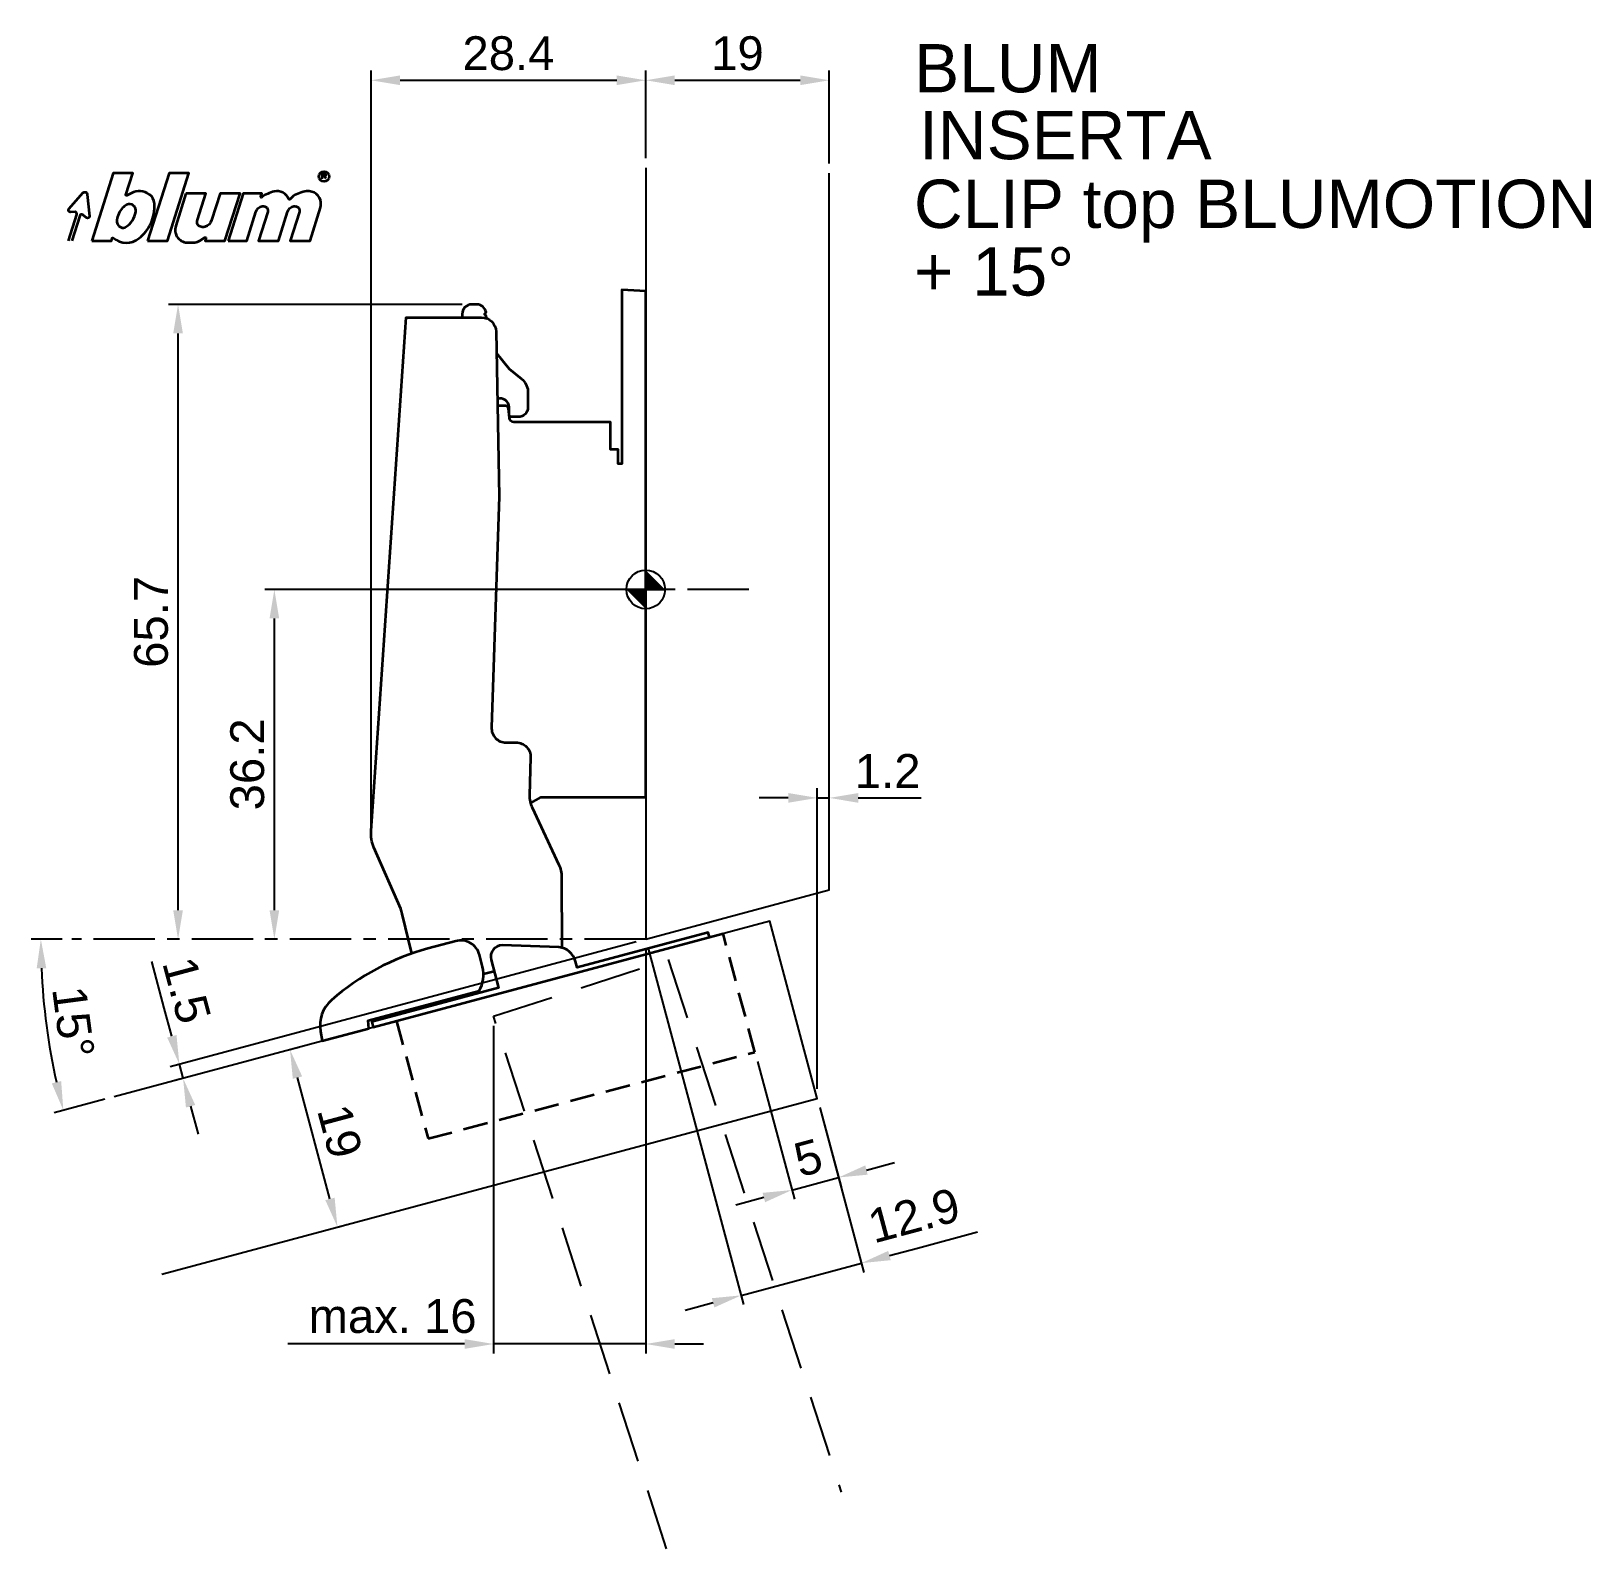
# Model space of a CAD drawing. Extents: x -64 to 98, y -99 to 58.
import ezdxf

# ---------------------------------------------------------------- set-up
doc = ezdxf.new("R2010")
doc.units = 0
doc.header["$PDMODE"] = 35
doc.header["$PDSIZE"] = 5
doc.linetypes.add('MITTE', pattern=[50.8, 31.75, -6.35, 6.35, -6.35])
doc.linetypes.add('STRICHLINIE', pattern=[19.05, 12.7, -6.35])
doc.layers.get('Defpoints').update_dxf_attribs({"linetype": 'CONTINUOUS'})
doc.layers.add('1', color=2, linetype='CONTINUOUS')
doc.layers.add('5', color=1, linetype='CONTINUOUS')
doc.layers.add('6', color=3, linetype='CONTINUOUS', lineweight=35)
doc.styles.add('Beschlag', font='ARIAL.TTF')
doc.dimstyles.new('Beschlag', dxfattribs={"dimtxt": 3.5, "dimasz": 3, "dimexe": 1, "dimexo": 1, "dimgap": 1, "dimtad": 1, "dimdec": 1, "dimdsep": 46, "dimtxsty": 'Beschlag', "dimcen": 2, "dimclrd": 256, "dimclre": 256, "dimclrt": 256, "dimadec": 1, "dimazin": 2, "dimtfac": 0.71, "dimtdec": 1, "dimtix": 1, "dimtmove": 2, "dimatfit": 0, "dimfxl": 0, "dimtolj": 1, "dimlwd": -1, "dimlwe": -1, "dimarcsym": 0})

# ---------------------------------------------------------------- blocks, each defined once
blk = doc.blocks.new('NullPunkt')
at = {"layer": '5'}
for points in [[(0, 2), (0, -2)], [(-2, 0), (2, 0)]]:
    blk.add_lwpolyline(points, dxfattribs=at)
blk.add_circle((0, 0), 2, dxfattribs=at)
for points in [[(0, 0), (-2, 0), (0, 2)], [(0, 0), (2, 0), (0, -2)]]:
    blk.add_solid(points, dxfattribs=at)
blk = doc.blocks.new('*D1')
at = {"layer": '1', "linetype": 'Continuous'}
for p, q in [((17.76, -51.66), (17.76, -20.57)), ((19, -30.1), (19, -20.57)), ((14.76, -21.57), (11.76, -21.57)), ((17.76, -21.57), (19, -21.57)), ((22, -21.57), (25, -21.57))]:
    blk.add_line(p, q, dxfattribs=at)
for points in [[(14.76, -21.07), (14.76, -22.07), (17.76, -21.57)], [(22, -21.07), (22, -22.07), (19, -21.57)]]:
    blk.add_solid(points, dxfattribs=at)
at = {"layer": 'Defpoints', "color": 0, "linetype": 'Continuous'}
for p in [(19, -21.57), (19, -31.1), (17.76, -52.66)]:
    blk.add_point(p, dxfattribs=at)
at = {"layer": '1', "linetype": 'Continuous', "insert": (25.05, -18.78), "char_height": 3.5, "attachment_point": 5, "style": 'Beschlag'}
blk.add_mtext('\\A1;1.2', dxfattribs=at)
blk = doc.blocks.new('*D2')
at = {"layer": '1', "linetype": 'Continuous'}
for p, q in [((-19, 29.5), (-49.41, 29.5)), ((-48.41, -33.2), (-48.41, 26.5)), ((-48.74, -36.2), (-49.41, -36.2))]:
    blk.add_line(p, q, dxfattribs=at)
for points in [[(-48.91, 26.5), (-47.91, 26.5), (-48.41, 29.5)], [(-48.91, -33.2), (-47.91, -33.2), (-48.41, -36.2)]]:
    blk.add_solid(points, dxfattribs=at)
at = {"layer": 'Defpoints', "color": 0, "linetype": 'Continuous'}
for p in [(-48.41, 29.5), (-18, 29.5), (-47.74, -36.2)]:
    blk.add_point(p, dxfattribs=at)
at = {"layer": '1', "linetype": 'Continuous', "insert": (-51.19, -3.35), "char_height": 3.5, "attachment_point": 5, "rotation": 90, "style": 'Beschlag'}
blk.add_mtext('\\A1;65.7', dxfattribs=at)
blk = doc.blocks.new('*D3')
at = {"layer": '1', "linetype": 'Continuous'}
for p, q in [((-1, 0), (-39.44, 0)), ((-38.44, -33.2), (-38.44, -3)), ((-38.78, -36.2), (-39.44, -36.2))]:
    blk.add_line(p, q, dxfattribs=at)
for points in [[(-38.94, -3), (-37.94, -3), (-38.44, 0)], [(-38.94, -33.2), (-37.94, -33.2), (-38.44, -36.2)]]:
    blk.add_solid(points, dxfattribs=at)
at = {"layer": 'Defpoints', "color": 0, "linetype": 'Continuous'}
for p in [(-38.44, 0), (0, 0), (-37.78, -36.2)]:
    blk.add_point(p, dxfattribs=at)
at = {"layer": '1', "linetype": 'Continuous', "insert": (-41.23, -18.1), "char_height": 3.5, "attachment_point": 5, "rotation": 90, "style": 'Beschlag'}
blk.add_mtext('\\A1;36.2', dxfattribs=at)
blk = doc.blocks.new('*D4')
at = {"layer": '1', "linetype": 'Continuous'}
for p, q in [((0.26, -37.16), (10.14, -74.01)), ((18.02, -53.62), (22.59, -70.67)), ((25.23, -68.93), (28.13, -68.15)), ((9.88, -73.05), (22.33, -69.71)), ((6.98, -73.82), (4.08, -74.6))]:
    blk.add_line(p, q, dxfattribs=at)
for points in [[(25.1, -68.45), (25.36, -69.41), (22.33, -69.71)], [(6.85, -73.34), (7.11, -74.3), (9.88, -73.05)]]:
    blk.add_solid(points, dxfattribs=at)
at = {"layer": 'Defpoints', "color": 0, "linetype": 'Continuous'}
for p in [(0, -36.2), (17.76, -52.66), (22.33, -69.71)]:
    blk.add_point(p, dxfattribs=at)
at = {"layer": '1', "linetype": 'Continuous', "insert": (27.77, -64.79), "char_height": 3.5, "attachment_point": 5, "rotation": 15.004, "style": 'Beschlag'}
blk.add_mtext('\\A1;12.9', dxfattribs=at)
blk = doc.blocks.new('*D5')
at = {"layer": '1', "linetype": 'Continuous'}
for p, q in [((11.56, -48.84), (15.39, -63.11)), ((18.02, -53.62), (20.22, -61.82)), ((22.86, -60.08), (25.75, -59.3)), ((15.13, -62.15), (19.96, -60.85)), ((12.23, -62.93), (9.33, -63.7))]:
    blk.add_line(p, q, dxfattribs=at)
for points in [[(22.73, -59.6), (22.98, -60.56), (19.96, -60.85)], [(12.1, -62.44), (12.36, -63.41), (15.13, -62.15)]]:
    blk.add_solid(points, dxfattribs=at)
at = {"layer": 'Defpoints', "color": 0, "linetype": 'Continuous'}
for p in [(11.3, -47.87), (17.76, -52.66), (19.96, -60.85)]:
    blk.add_point(p, dxfattribs=at)
at = {"layer": '1', "linetype": 'Continuous', "insert": (16.82, -58.82), "char_height": 3.5, "attachment_point": 5, "rotation": 15.004, "style": 'Beschlag'}
blk.add_mtext('\\A1;5', dxfattribs=at)
blk = doc.blocks.new('*D6')
at = {"layer": '1', "linetype": 'Continuous'}
for p, q in [((0, -37.2), (0, -79.08)), ((-15.74, -45.17), (-15.74, -79.08)), ((-18.74, -78.08), (-21.74, -78.08)), ((0, -78.08), (-15.74, -78.08)), ((3, -78.08), (6, -78.08))]:
    blk.add_line(p, q, dxfattribs=at)
for points in [[(-18.74, -77.58), (-18.74, -78.58), (-15.74, -78.08)], [(3, -77.58), (3, -78.58), (0, -78.08)]]:
    blk.add_solid(points, dxfattribs=at)
at = {"layer": 'Defpoints', "color": 0, "linetype": 'Continuous'}
for p in [(0, -36.2), (-15.74, -44.17), (-15.74, -78.08)]:
    blk.add_point(p, dxfattribs=at)
at = {"layer": '1', "linetype": 'Continuous', "insert": (-26.2, -75.21), "char_height": 3.5, "attachment_point": 5, "style": 'Beschlag'}
blk.add_mtext('\\A1;max. 16', dxfattribs=at)
blk = doc.blocks.new('*D7')
at = {"layer": '1', "linetype": 'Continuous'}
for p, q in [((-0.97, -36.46), (-49.24, -49.39)), ((-49.05, -46.24), (-49.83, -43.34)), ((-47.89, -50.58), (-48.27, -49.14)), ((-48.25, -50.68), (-48.85, -50.84)), ((-47.11, -53.48), (-46.33, -56.38))]:
    blk.add_line(p, q, dxfattribs=at)
for points in [[(-48.57, -46.11), (-49.53, -46.37), (-48.27, -49.14)], [(-46.63, -53.35), (-47.59, -53.61), (-47.89, -50.58)]]:
    blk.add_solid(points, dxfattribs=at)
at = {"layer": 'Defpoints', "color": 0, "linetype": 'Continuous'}
for p in [(0, -36.2), (-48.27, -49.14), (-47.28, -50.42)]:
    blk.add_point(p, dxfattribs=at)
at = {"layer": '1', "linetype": 'Continuous', "insert": (-47.52, -41.47), "char_height": 3.5, "attachment_point": 5, "rotation": 285.004, "style": 'Beschlag'}
blk.add_mtext('\\A1;1.5', dxfattribs=at)
blk = doc.blocks.new('*D8')
at = {"layer": '1', "linetype": 'Continuous'}
for p, q in [((-37.37, -47.76), (-35.86, -47.36)), ((-32.68, -63.07), (-36.05, -50.51)), ((-31.78, -65.94), (-30.94, -65.71))]:
    blk.add_line(p, q, dxfattribs=at)
for points in [[(-35.56, -50.39), (-36.53, -50.64), (-36.82, -47.62)], [(-32.2, -62.94), (-33.16, -63.2), (-31.91, -65.97)]]:
    blk.add_solid(points, dxfattribs=at)
at = {"layer": 'Defpoints', "color": 0, "linetype": 'Continuous'}
for p in [(-38.33, -48.02), (-36.82, -47.62), (-32.75, -66.19)]:
    blk.add_point(p, dxfattribs=at)
at = {"layer": '1', "linetype": 'Continuous', "insert": (-31.67, -56.07), "char_height": 3.5, "attachment_point": 5, "rotation": 285.004, "style": 'Beschlag'}
blk.add_mtext('\\A1;19', dxfattribs=at)
blk = doc.blocks.new('*D9')
at = {"layer": '1', "linetype": 'Continuous'}
for p, q in [((-28.43, -24.31), (-28.43, 53.69)), ((0, 44.62), (0, 53.69)), ((-25.43, 52.69), (-3, 52.69))]:
    blk.add_line(p, q, dxfattribs=at)
for points in [[(-25.43, 53.19), (-25.43, 52.19), (-28.43, 52.69)], [(-3, 53.19), (-3, 52.19), (0, 52.69)]]:
    blk.add_solid(points, dxfattribs=at)
at = {"layer": 'Defpoints', "color": 0, "linetype": 'Continuous'}
for p in [(0, 52.69), (0, 43.62), (-28.43, -25.31)]:
    blk.add_point(p, dxfattribs=at)
at = {"layer": '1', "linetype": 'Continuous', "insert": (-14.21, 55.47), "char_height": 3.5, "attachment_point": 5, "style": 'Beschlag'}
blk.add_mtext('\\A1;28.4', dxfattribs=at)
blk = doc.blocks.new('*D10')
at = {"layer": '1', "linetype": 'Continuous'}
for p, q in [((0, 44.62), (0, 53.69)), ((19, 44.07), (19, 53.69)), ((3, 52.69), (16, 52.69))]:
    blk.add_line(p, q, dxfattribs=at)
for points in [[(3, 53.19), (3, 52.19), (0, 52.69)], [(16, 53.19), (16, 52.19), (19, 52.69)]]:
    blk.add_solid(points, dxfattribs=at)
at = {"layer": 'Defpoints', "color": 0, "linetype": 'Continuous'}
for p in [(19, 52.69), (0, 43.62), (19, 43.07)]:
    blk.add_point(p, dxfattribs=at)
at = {"layer": '1', "linetype": 'Continuous', "insert": (9.5, 55.47), "char_height": 3.5, "attachment_point": 5, "style": 'Beschlag'}
blk.add_mtext('\\A1;19', dxfattribs=at)
blk = doc.blocks.new('Logo_BLUM')
at = {"layer": '6', "color": 20, "linetype": 'Continuous'}
for points in [[(2.39, 0), (4.43, 0), (4.52, 0.26, -0.512391), (4.62, 0.29, 0.357881), (7.3, 0.25, 0.116336), (8.5, 1.76, 0.127435), (8.89, 3.85, 0.227045), (8.36, 4.79, 0.273775), (6.5, 4.93), (6.04, 4.67, -0.689828), (5.94, 4.76), (6.65, 7), (4.61, 7)], [(12.15, 4.9), (11.09, 1.53, 0.527578), (12.44, -0.2, -0.003338), (13.06, -0.17, 0.131781), (13.63, 0.02), (14.12, 0.32, -0.706223), (14.22, 0.24), (14.15, 0), (16.19, 0), (17.75, 4.9), (15.7, 4.9), (14.81, 2.11, -0.253672), (14.11, 1.42, -0.127823), (13.72, 1.42, -0.447747), (13.33, 2.15), (14.2, 4.9)], [(16.53, 0), (18.44, 0), (19.39, 3, -0.282196), (20.04, 3.56, -0.141376), (20.38, 3.52, -0.3938), (20.62, 2.99), (19.67, 0), (21.72, 0), (22.67, 3, -0.282189), (23.31, 3.56, -0.141385), (23.65, 3.52, -0.393792), (23.89, 2.99), (22.94, 0), (24.99, 0), (26.07, 3.42, 0.424526), (25.18, 5.07, 0.098115), (24.64, 5.11, 0.114777), (23.24, 4.6), (22.89, 4.28, -0.522588), (22.79, 4.31, 0.36711), (21.28, 5.09, 0.102012), (20, 4.5, -0.748324), (19.89, 4.58), (20, 4.9), (18.08, 4.9)], [(5.59, 3.39, 0.16703), (4.99, 2.14, 0.322673), (5.41, 1.39, 0.260102), (5.93, 1.42, 0.211929), (6.95, 3, 0.250706), (6.73, 3.62, 0.316796), (6.01, 3.72, 0.086595)]]:
    blk.add_lwpolyline(points, format="xyb", close=True, dxfattribs=at)
blk.add_lwpolyline([(8.18, 0), (10.23, 0), (12.45, 7), (10.4, 7)], close=True, dxfattribs=at)
for points in [[(26.26, 6.4), (26.26, 6.9), (26.52, 6.9, -0.975005), (26.53, 6.67, 0.014563), (26.45, 6.67), (26.26, 6.67), (26.45, 6.67), (26.52, 6.6), (26.57, 6.53), (26.62, 6.42)], [(0, 0), (0.86, 2.7, 0.480207), (0.67, 2.98), (0.19, 2.97, -0.689229), (0.05, 3.33), (1.49, 4.95, -0.685285), (1.94, 4.79), (2.15, 2.54, -0.636083), (1.84, 2.36), (1.47, 2.68, 0.560356), (1.16, 2.59), (0.34, 0)]]:
    blk.add_lwpolyline(points, format="xyb", dxfattribs=at)
blk.add_circle((26.44, 6.65), 0.527, dxfattribs=at)
blk = doc.blocks.new('*D13')
at = {"layer": '1'}
for p, q in [((-60.39, -36.2), (-63.61, -36.2)), ((-55.99, -52.75), (-61.24, -54.16))]:
    blk.add_line(p, q, dxfattribs=at)
blk.add_arc((5.78, -36.2), 68.4, 182.5134, 192.4906, dxfattribs=at)
for points in [[(-63.04, -39.21), (-62.05, -39.19), (-62.61, -36.2)], [(-60.51, -50.87), (-61.48, -51.11), (-60.28, -53.9)]]:
    blk.add_solid(points, dxfattribs=at)
at = {"layer": 'Defpoints', "color": 0}
for p in [(12.84, -34.31), (-59.39, -36.2), (0, -36.2), (-62.35, -42.16), (-55.02, -52.49)]:
    blk.add_point(p, dxfattribs=at)
at = {"layer": '1', "insert": (-59.26, -44.76), "char_height": 3.5, "attachment_point": 5, "rotation": 277.502, "style": 'Beschlag'}
blk.add_mtext('\\A1;15°', dxfattribs=at)

msp = doc.modelspace()

# ---------------------------------------------------------------- linework, layer by layer
at = {"layer": '1'}
for p, q in [((25, -21.57), (28.5, -21.57)), ((-49.83, -43.34), (-51.12, -38.51)), ((28.13, -68.15), (34.36, -66.48)), ((-21.74, -78.08), (-37.06, -78.08))]:
    msp.add_line(p, q, dxfattribs=at)
at = {"layer": '5', "linetype": 'MITTE', "ltscale": 0.2}
for p, q in [((10.66, 0), (-7.22, 0)), ((0, -36.2), (-59.39, -36.2))]:
    msp.add_line(p, q, dxfattribs=at)
at = {"layer": '5', "linetype": 'Continuous'}
for points in [[(0, 43.62), (0, -36.2), (19, -31.1), (19, 43.07)], [(-50.1, -70.85), (17.76, -52.66), (12.84, -34.31), (-55.02, -52.49)]]:
    msp.add_lwpolyline(points, dxfattribs=at)
at = {"layer": '5', "linetype": 'STRICHLINIE', "ltscale": 0.5}
msp.add_lwpolyline([(2.17, -99.27), (-15.74, -44.17), (2.33, -38.3), (20.24, -93.4)], dxfattribs=at)
at = {"layer": '6'}
msp.add_line((-15.68, -39.52), (-16.8, -39.82), dxfattribs=at)
for points in [[(-11.92, -22.13), (-10.83, -21.5), (0, -21.5), (0, 30.87), (-2.48, 31), (-2.48, 13), (-2.85, 13), (-2.85, 13), (-2.85, 14.5), (-3.65, 14.5), (-3.65, 17.3), (-13.65, 17.3, -0.41236), (-14.11, 17.76), (-14.2, 18.73, 0.388891), (-14.49, 19), (-15.34, 19)], [(-16.49, 28.07), (-16.5, 28.3), (-16.7, 28.5), (-16.52, 28.68, 0.361254), (-17.5, 29.5), (-18, 29.5, 0.414214), (-19, 28.5), (-19, 28.15)], [(6.61, -35.98), (6.48, -35.5), (-7.09, -39.13), (-7.26, -38.49, 0.312987), (-9, -37.02), (-14.87, -36.8, 0.486363), (-16, -38.31), (-15.23, -41.21), (-15.23, -41.21), (-28.36, -44.73), (-28.21, -45.31), (8.01, -35.6)]]:
    msp.add_lwpolyline(points, format="xyb", dxfattribs=at)
at = {"layer": '6', "linetype": 'Continuous'}
for points in [[(-24.21, -37.67), (-25.2, -33.56, 0.043841), (-25.36, -33.06), (-28.13, -26.71, -0.131145), (-28.41, -24.97), (-24.81, 28.14), (-16.99, 28.15, -0.409111), (-15.49, 26.68), (-15.16, 9.61), (-15.96, -14.27), (-15.96, -14.27, 0.428532), (-14.46, -15.84), (-13.41, -15.84, -0.424011), (-11.91, -17.39), (-12.04, -21.29, 0.109916), (-11.76, -22.56), (-11.76, -22.56), (-8.99, -28.48, -0.109518), (-8.7, -29.74), (-8.69, -37.08)], [(-15.44, 24.45), (-14.14, 22.84), (-12.86, 21.8, -0.199029), (-12.19, 20.55), (-12.19, 18.85, -0.414213), (-13.19, 17.85), (-13.84, 17.85, -0.414197), (-14.14, 18.15), (-14.14, 18.85, 0.515908), (-15.35, 19.71, -2.032957)]]:
    msp.add_lwpolyline(points, format="xyb", dxfattribs=at)
at = {"layer": '6', "flags": 128}
msp.add_lwpolyline([(-17.21, -37.81, 0.414214), (-19.66, -36.39), (-22.54, -37.16, 0.114125), (-32.52, -42.49, 0.262579), (-33.66, -45.73), (-33.49, -46.72), (-28.66, -45.43), (-28.73, -44.62), (-17.23, -41.54, 0.191102), (-16.9, -39.06), (-17.21, -37.81)], format="xyb", dxfattribs=at)
at = {"layer": '6', "linetype": 'STRICHLINIE', "ltscale": 0.2}
msp.add_lwpolyline([(-25.79, -44.66), (-22.53, -56.83), (11.3, -47.87), (8.01, -35.6)], dxfattribs=at)

# ---------------------------------------------------------------- block references
at = {"layer": '5', "rotation": 90}
msp.add_blockref('NullPunkt', (0, 0), dxfattribs=at)
at = {"layer": '6'}
msp.add_blockref('Logo_BLUM', (-59.74, 36.09), dxfattribs=at)

# ---------------------------------------------------------------- texts
at = {"layer": '1', "linetype": 'Continuous', "style": 'Beschlag'}
for s, p in [('BLUM', (27.79, 51.44)), ('CLIP top BLUMOTION', (27.77, 37.41)), ('+ 15%%D', (27.77, 30.41))]:
    msp.add_text(s, height=5, dxfattribs=at).set_placement(p)
at = {"layer": '1', "insert": (28.31, 49.52), "char_height": 5, "width": 110.7908, "attachment_point": 1, "style": 'Beschlag'}
msp.add_mtext('INSERTA', dxfattribs=at)

# ---------------------------------------------------------------- dimensions: what is measured, and where the dimension line sits
at = {"layer": '1', "linetype": 'Continuous'}
for base, p1, p2, angle, picture, middle in [((0, 52.69), (-28.43, -25.31), (0, 43.62), 180, '*D9', (-14.21, 55.47)), ((19, 52.69), (0, 43.62), (19, 43.07), 180, '*D10', (9.5, 55.47)), ((-48.41, 29.5), (-47.74, -36.2), (-18, 29.5), 90, '*D2', (-51.19, -3.35)), ((-38.44, 0), (-37.78, -36.2), (0, 0), 90, '*D3', (-41.23, -18.1)), ((-36.82, -47.62), (-32.75, -66.19), (-38.33, -48.02), 105.004, '*D8', (-31.67, -56.07)), ((19.96, -60.85), (11.3, -47.87), (17.76, -52.66), 195.004, '*D5', (16.82, -58.82))]:
    dim = msp.add_linear_dim(base=base, p1=p1, p2=p2, angle=angle, dimstyle='Beschlag', dxfattribs=at)
    dim.commit()
    dim.dimension.update_dxf_attribs({"geometry": picture, "text_midpoint": middle})
for base, p1, p2, angle, picture, middle in [((19, -21.57), (17.76, -52.66), (19, -31.1), 180, '*D1', (25.05, -18.78)), ((-48.27, -49.14), (-47.28, -50.42), (0, -36.2), 105.004, '*D7', (-47.52, -41.47)), ((22.33, -69.71), (0, -36.2), (17.76, -52.66), 195.004, '*D4', (27.77, -64.79))]:
    dim = msp.add_linear_dim(base=base, p1=p1, p2=p2, angle=angle, dimstyle='Beschlag', dxfattribs=at)
    dim.commit()
    dim.dimension.update_dxf_attribs({"geometry": picture, "text_midpoint": middle, "dimtype": 160})
at = {"layer": '1'}
dim = msp.add_angular_dim_2l(base=(-62.35, -42.16), line1=((0, -36.2), (-59.39, -36.2)), line2=((12.84, -34.31), (-55.02, -52.49)), dimstyle='Beschlag', dxfattribs=at)
dim.commit()
dim.dimension.update_dxf_attribs({"geometry": '*D13', "text_midpoint": (-59.26, -44.76)})
at = {"layer": '1', "linetype": 'Continuous'}
dim = msp.add_linear_dim(base=(-15.74, -78.08), p1=(0, -36.2), p2=(-15.74, -44.17), angle=180, text='max. 16', dimstyle='Beschlag', dxfattribs=at)
dim.commit()
dim.dimension.update_dxf_attribs({"geometry": '*D6', "text_midpoint": (-26.2, -75.21), "dimtype": 160})

doc.saveas('drawing.dxf')
